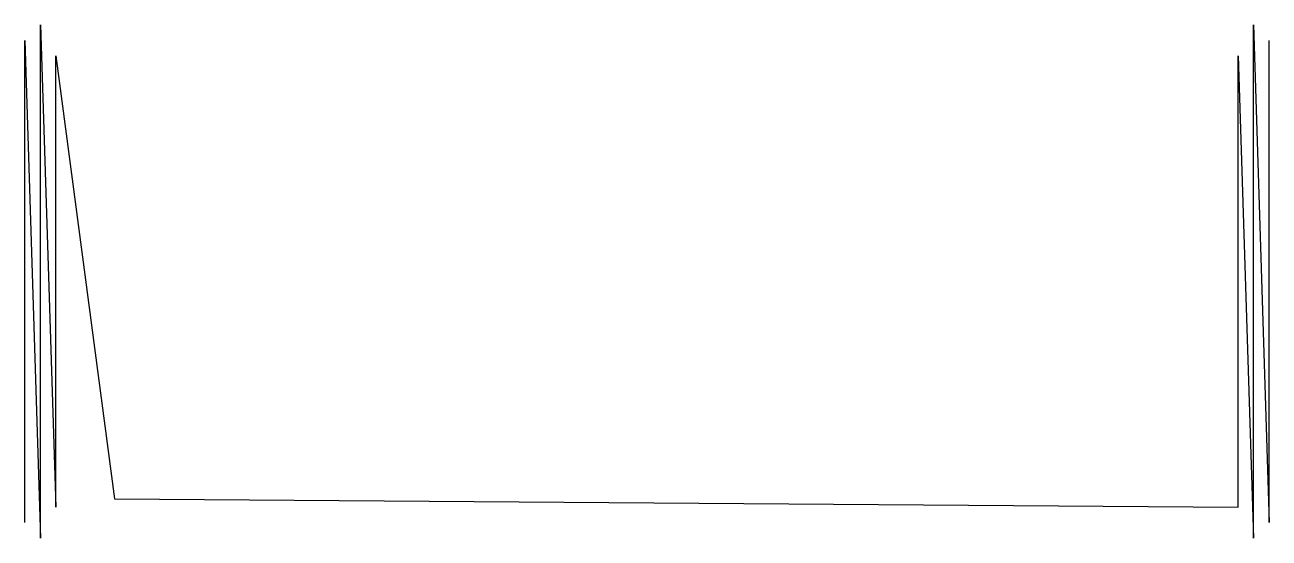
# Model space of a CAD drawing. Header units: metres. Extents: x 0 to 800, y 0 to 330.
import ezdxf

# ---------------------------------------------------------------- set-up
doc = ezdxf.new("R2010")
doc.units = ezdxf.units.M

msp = doc.modelspace()

# ---------------------------------------------------------------- linework, layer by layer
msp.add_lwpolyline([(0, 10), (0, 320), (10, 0), (10, 10), (10, 320), (10, 330), (20, 20), (20, 310), (57.66, 25.3), (780, 20), (780, 310), (790, 0), (790, 10), (790, 320), (790, 330), (800, 10), (800, 320)])

doc.saveas('drawing.dxf')
